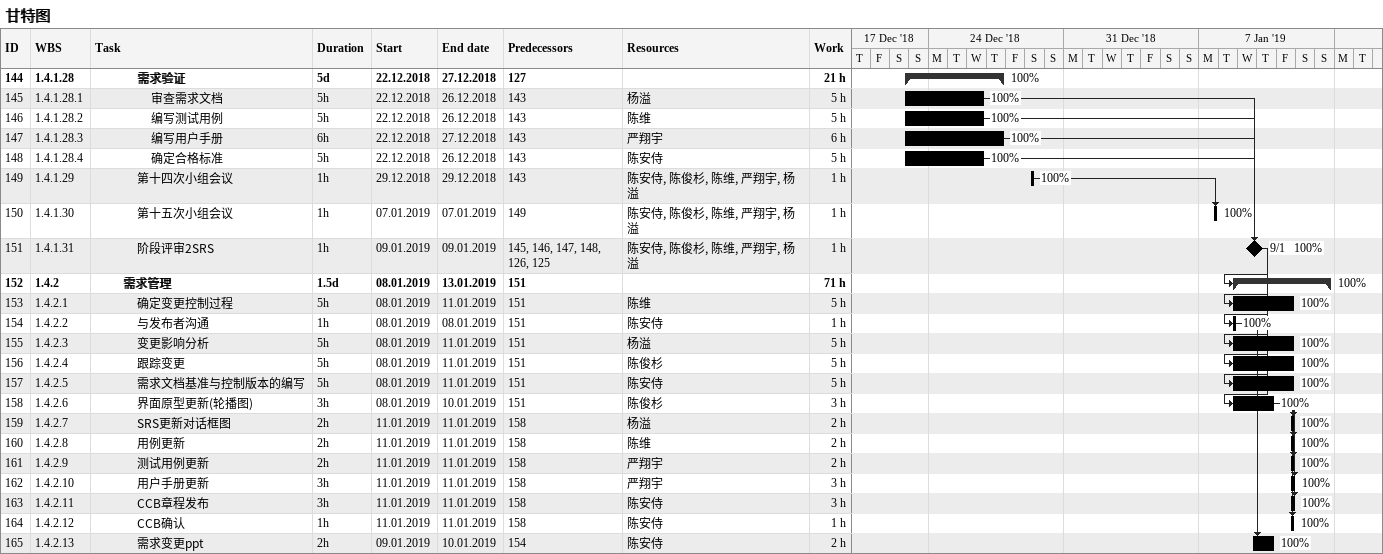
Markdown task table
甘特图

| ID | WBS | Task | Duration | Start | Finish | Predecessors | Resources | % complete | Work (h) |
|---|---|---|---|---|---|---|---|---|---|
| 144 | 1.4.1.28 | **需求验证** | 5d | 2018-12-22 | 2018-12-27 | 127 |  | 100 | 21 |
| 145 | 1.4.1.28.1 | 审查需求文档 | 5h | 2018-12-22 | 2018-12-26 | 143 | 杨溢 | 100 | 5 |
| 146 | 1.4.1.28.2 | 编写测试用例 | 5h | 2018-12-22 | 2018-12-26 | 143 | 陈维 | 100 | 5 |
| 147 | 1.4.1.28.3 | 编写用户手册 | 6h | 2018-12-22 | 2018-12-27 | 143 | 严翔宇 | 100 | 6 |
| 148 | 1.4.1.28.4 | 确定合格标准 | 5h | 2018-12-22 | 2018-12-26 | 143 | 陈安侍 | 100 | 5 |
| 149 | 1.4.1.29 | 第十四次小组会议 | 1h | 2018-12-29 | 2018-12-29 | 143 | 陈安侍, 陈俊杉, 陈维, 严翔宇, 杨溢 | 100 | 1 |
| 150 | 1.4.1.30 | 第十五次小组会议 | 1h | 2019-01-07 | 2019-01-07 | 149 | 陈安侍, 陈俊杉, 陈维, 严翔宇, 杨溢 | 100 | 1 |
| 151 | 1.4.1.31 | 阶段评审2SRS | 1h | 2019-01-09 | 2019-01-09 | 145, 146, 147, 148, 126, 125 | 陈安侍, 陈俊杉, 陈维, 严翔宇, 杨溢 | 100 | 1 |
| 152 | 1.4.2 | **需求管理** | 1.5d | 2019-01-08 | 2019-01-13 | 151 |  | 100 | 71 |
| 153 | 1.4.2.1 | 确定变更控制过程 | 5h | 2019-01-08 | 2019-01-11 | 151 | 陈维 | 100 | 5 |
| 154 | 1.4.2.2 | 与发布者沟通 | 1h | 2019-01-08 | 2019-01-08 | 151 | 陈安侍 | 100 | 1 |
| 155 | 1.4.2.3 | 变更影响分析 | 5h | 2019-01-08 | 2019-01-11 | 151 | 杨溢 | 100 | 5 |
| 156 | 1.4.2.4 | 跟踪变更 | 5h | 2019-01-08 | 2019-01-11 | 151 | 陈俊杉 | 100 | 5 |
| 157 | 1.4.2.5 | 需求文档基准与控制版本的编写 | 5h | 2019-01-08 | 2019-01-11 | 151 | 陈安侍 | 100 | 5 |
| 158 | 1.4.2.6 | 界面原型更新(轮播图) | 3h | 2019-01-08 | 2019-01-10 | 151 | 陈俊杉 | 100 | 3 |
| 159 | 1.4.2.7 | SRS更新对话框图 | 2h | 2019-01-11 | 2019-01-11 | 158 | 杨溢 | 100 | 2 |
| 160 | 1.4.2.8 | 用例更新 | 2h | 2019-01-11 | 2019-01-11 | 158 | 陈维 | 100 | 2 |
| 161 | 1.4.2.9 | 测试用例更新 | 2h | 2019-01-11 | 2019-01-11 | 158 | 严翔宇 | 100 | 2 |
| 162 | 1.4.2.10 | 用户手册更新 | 3h | 2019-01-11 | 2019-01-11 | 158 | 严翔宇 | 100 | 3 |
| 163 | 1.4.2.11 | CCB章程发布 | 3h | 2019-01-11 | 2019-01-11 | 158 | 陈安侍 | 100 | 3 |
| 164 | 1.4.2.12 | CCB确认 | 1h | 2019-01-11 | 2019-01-11 | 158 | 陈安侍 | 100 | 1 |
| 165 | 1.4.2.13 | 需求变更ppt | 2h | 2019-01-09 | 2019-01-10 | 154 | 陈安侍 | 100 | 2 |
